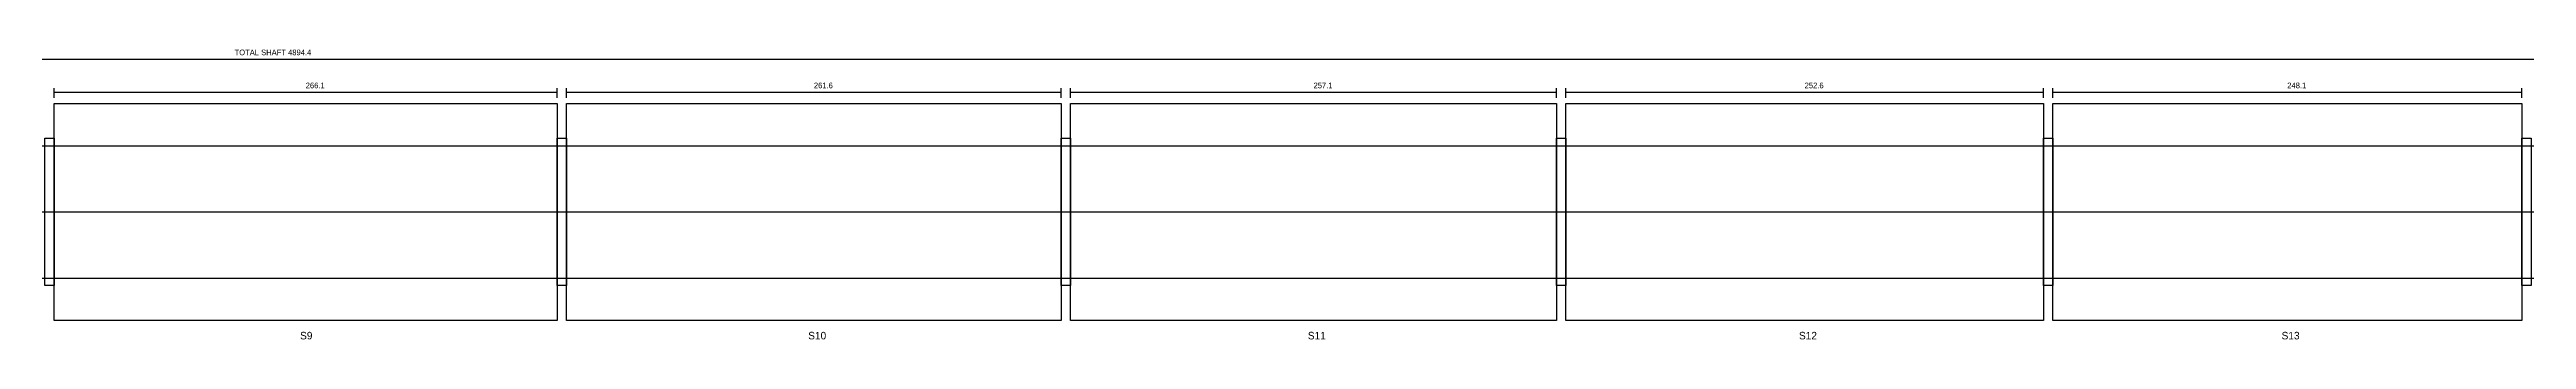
# Model space of a CAD drawing. Header units: metres. Extents: x -20 to 4942, y -89 to 86.
# Drawn here: x 2349 to 3660, y -68 to 86 of the extents above; entities that cross this region are included whole.
import ezdxf

# ---------------------------------------------------------------- set-up
doc = ezdxf.new("R2010")
doc.units = ezdxf.units.M
for name, color, linetype in [('CENTRE', 1, 'Continuous'), ('DIMENSION', 2, 'Continuous'), ('HATCH', 8, 'Continuous'), ('OUTLINE', 7, 'Continuous'), ('TITLE', 4, 'Continuous')]:
    doc.layers.add(name, color=color, linetype=linetype)

msp = doc.modelspace()

# ---------------------------------------------------------------- linework, layer by layer
at = {"layer": 'CENTRE'}
msp.add_line((-20, 0), (4914.4, 0), dxfattribs=at)
at = {"layer": 'DIMENSION', "color": 2}
for p, q in [((0, 81), (4894.4, 81)), ((2351.8, 60.5), (2351.8, 65.5)), ((2351.8, 63.5), (2617.9, 63.5)), ((2617.9, 60.5), (2617.9, 65.5)), ((2622.9, 60.5), (2622.9, 65.5)), ((2622.9, 63.5), (2884.5, 63.5)), ((2884.5, 60.5), (2884.5, 65.5)), ((2889.5, 60.5), (2889.5, 65.5)), ((2889.5, 63.5), (3146.6, 63.5)), ((3146.6, 60.5), (3146.6, 65.5)), ((3151.6, 60.5), (3151.6, 65.5)), ((3151.6, 63.5), (3404.2, 63.5)), ((3404.2, 60.5), (3404.2, 65.5)), ((3409.2, 60.5), (3409.2, 65.5)), ((3409.2, 63.5), (3657.3, 63.5)), ((3657.3, 60.5), (3657.3, 65.5))]:
    msp.add_line(p, q, dxfattribs=at)
at = {"layer": 'HATCH'}
for points in [[(2346.8, 39), (2351.8, 39), (2351.8, -39), (2346.8, -39)], [(2617.9, 39), (2622.9, 39), (2622.9, -39), (2617.9, -39)], [(2884.5, 39), (2889.5, 39), (2889.5, -39), (2884.5, -39)], [(3146.6, 39), (3151.6, 39), (3151.6, -39), (3146.6, -39)], [(3404.2, 39), (3409.2, 39), (3409.2, -39), (3404.2, -39)], [(3657.3, 39), (3662.3, 39), (3662.3, -39), (3657.3, -39)]]:
    msp.add_lwpolyline(points, close=True, dxfattribs=at)
at = {"layer": 'OUTLINE'}
for p, q in [((0, 35), (4894.4, 35)), ((0, -35), (4894.4, -35))]:
    msp.add_line(p, q, dxfattribs=at)
for points in [[(2351.8, 57.5), (2617.9, 57.5), (2617.9, -57.5), (2351.8, -57.5)], [(2622.9, 57.5), (2884.5, 57.5), (2884.5, -57.5), (2622.9, -57.5)], [(2889.5, 57.5), (3146.6, 57.5), (3146.6, -57.5), (2889.5, -57.5)], [(3151.6, 57.5), (3404.2, 57.5), (3404.2, -57.5), (3151.6, -57.5)], [(3409.2, 57.5), (3657.3, 57.5), (3657.3, -57.5), (3409.2, -57.5)]]:
    msp.add_lwpolyline(points, close=True, dxfattribs=at)

# ---------------------------------------------------------------- texts
at = {"layer": 'DIMENSION'}
for s, p in [('TOTAL SHAFT 4894.4', (2447.2, 83)), ('266.1', (2484.85, 65.5)), ('261.6', (2753.7, 65.5)), ('257.1', (3018.05, 65.5)), ('252.6', (3277.9, 65.5)), ('248.1', (3533.25, 65.5))]:
    msp.add_text(s, height=3, dxfattribs=at).set_placement(p)
at = {"layer": 'TITLE'}
for s, p in [('S9', (2481.85, -67.5)), ('S10', (2750.7, -67.5)), ('S11', (3015.05, -67.5)), ('S12', (3274.9, -67.5)), ('S13', (3530.25, -67.5))]:
    msp.add_text(s, height=4, dxfattribs=at).set_placement(p)

doc.saveas('drawing.dxf')
